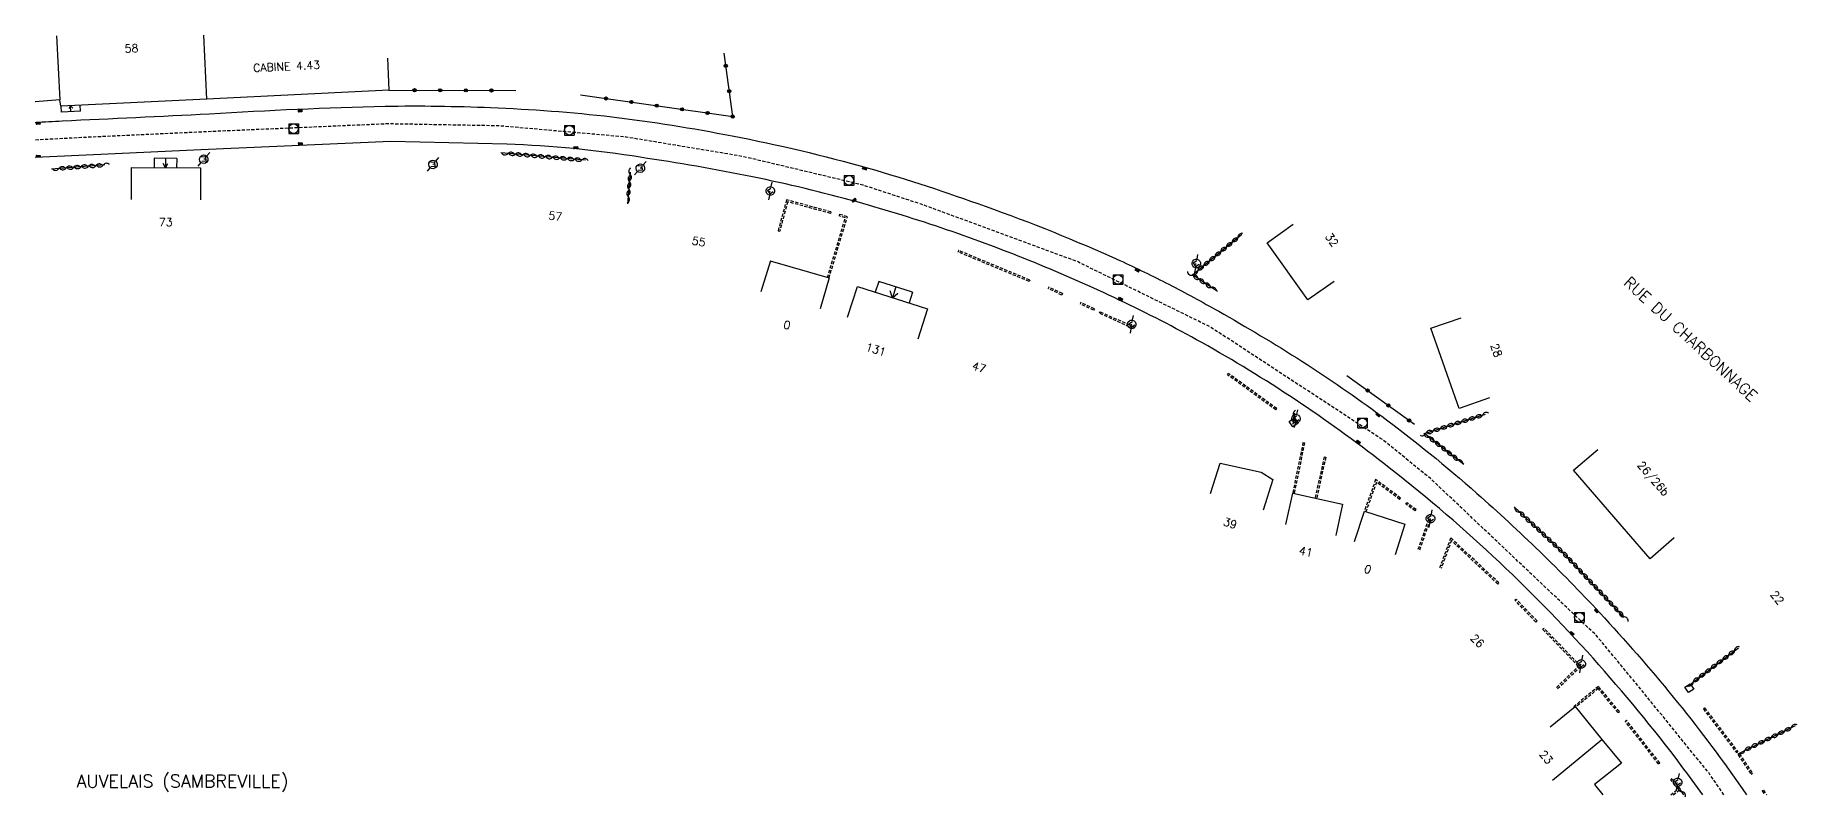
# Model space of a CAD drawing. Header units: millimetres. Extents: x 168000 to 169000, y 125999 to 127001.
# Drawn here: x 168000 to 168275.3, y 125999.5 to 126118.7 of the extents above; entities that cross this region are included whole.
import ezdxf
from ezdxf.enums import TextEntityAlignment as Align

# ---------------------------------------------------------------- set-up
doc = ezdxf.new("R2010")
doc.units = ezdxf.units.MM
doc.linetypes.add('DASHED', pattern=[0.75, 0.5, -0.25])
doc.layers.get('0').update_dxf_attribs({"linetype": 'CONTINUOUS'})
for name, color, linetype in [('W0001', 6, 'DASHED'), ('W0008', 7, 'CONTINUOUS'), ('W0100', 7, 'CONTINUOUS'), ('W0112', 1, 'DASHED'), ('W0310', 3, 'CONTINUOUS'), ('W0322', 7, 'CONTINUOUS'), ('W0400', 7, 'CONTINUOUS'), ('W0420', 7, 'CONTINUOUS'), ('W0471', 7, 'CONTINUOUS'), ('W0980', 7, 'CONTINUOUS'), ('W0984', 7, 'CONTINUOUS'), ('W0989', 7, 'CONTINUOUS'), ('W0991', 7, 'CONTINUOUS'), ('W1102', 7, 'CONTINUOUS')]:
    doc.layers.add(name, color=color, linetype=linetype)
doc.styles.get("Standard").update_dxf_attribs({"font": 'romans.shx', "width": 0.85})

# ---------------------------------------------------------------- blocks, each defined once
blk = doc.blocks.new('t310o')
at = {"color": 0, "linetype": 'Continuous'}
for centre, start, end in [((-0.5, 0.38), 216.8699, 323.1304), ((0.5, -0.37), 36.8699, 143.1303)]:
    blk.add_arc(centre, 0.625, start, end, dxfattribs=at)
blk = doc.blocks.new('t322o')
at = {"color": 0, "linetype": 'Continuous'}
for radius in [0.25, 0.15]:
    blk.add_circle((0, 0), radius, dxfattribs=at)
blk = doc.blocks.new('T471')
for p, q in [((-0.333334, 0.333334), (-0.333334, -0.333334)), ((-0.333334, 0.333334), (0.333334, 0.333334)), ((-0.333334, 0), (0, 0)), ((0.500001, 0.500001), (1.000002, 1.000002)), ((-0.500001, -0.500001), (-1.000002, -1.000002)), ((-0.333334, -0.333334), (0.333334, -0.333334))]:
    blk.add_line(p, q)
blk.add_ellipse((0, 0), major_axis=(0.471405, 0.471405), ratio=1, start_param=5.4977871438, end_param=11.780972451)
blk = doc.blocks.new('t112o')
at = {"color": 0, "linetype": 'Continuous'}
for p, q in [((-0.5, 0.5), (0.5, 0.5)), ((-0.5, -0.5), (-0.5, 0.5)), ((0.5, 0.5), (0.5, -0.5)), ((0.5, -0.5), (-0.5, -0.5))]:
    blk.add_line(p, q, dxfattribs=at)
blk = doc.blocks.new('T400')
for p, q in [((-0.15, 0.3), (0.15, 0.3)), ((-0.15, -0.25), (-0.15, 0.3)), ((-0.15, 0.15), (0.15, 0.15)), ((-0.15, 0), (0.15, 0)), ((0.15, 0.3), (0.15, -0.25)), ((-0.15, -0.15), (0.15, -0.15)), ((-0.15, -0.25), (-0.15, -0.3)), ((-0.15, -0.3), (0.15, -0.3)), ((0.15, -0.3), (0.15, -0.25))]:
    blk.add_line(p, q)
blk = doc.blocks.new('T420')
for p, q in [((0.75, 0.75), (-0.75, 0.75)), ((-0.75, 0.75), (-0.75, -0.75)), ((0.75, 0.75), (0.75, -0.75)), ((0.75, -0.75), (-0.75, -0.75))]:
    blk.add_line(p, q)
blk.add_ellipse((0, 0), major_axis=(-0.53, 0.53), ratio=1, start_param=3.926991, end_param=10.210176)

msp = doc.modelspace()

# ---------------------------------------------------------------- linework, layer by layer
at = {"layer": 'W0001', "flags": 128}
msp.add_lwpolyline([(168263.79, 126000), (168261.48, 126003.37), (168250.47, 126016.92), (168243.87, 126024.89), (168217.94, 126049.43), (168210.52, 126055.45), (168183.55, 126073.1), (168162.77, 126083.31), (168138.38, 126092.28), (168129.28, 126095.26), (168110.46, 126099.74), (168092.3, 126102.76), (168072.4, 126104.51), (168055.1, 126104.82), (168026.54, 126103.57), (168007.22, 126102.67), (168000, 126102.3)], dxfattribs=at)
at = {"layer": 'W0008', "flags": 128}
for points in [[(168000, 126105.06, 0.000311), (168004.22, 126105.3, 0.0009), (168027.22, 126106.4, -0.0093), (168054.65, 126107.59, -0.014), (168071.14, 126107.37, -0.0191), (168090.09, 126105.92, -0.0188), (168108.87, 126102.94, -0.0215), (168130.17, 126097.9, -0.0168), (168148.38, 126091.95, -0.0215), (168169.45, 126083.47, -0.011), (168177.08, 126079.76, -0.0094), (168184.87, 126075.54, -0.0143), (168197.87, 126067.74, -0.0171), (168210.35, 126059.14, -0.0207), (168225.2, 126047.1, -0.0249), (168244.39, 126028.44, -0.0167), (168255.88, 126015.27, -0.0182), (168266.41, 126001.34, -0.001837), (168267.34, 126000, -0.0093)], [(168260.51, 126000, 0.006141), (168257.13, 126004.59, 0.0214), (168243.35, 126021.34, 0.0224), (168227.71, 126037.28, 0.0226), (168210.68, 126051.76, 0.0181), (168196.8, 126061.75, 0.0194), (168182.22, 126070.66, 0.0162), (168169.35, 126077.3, 0.0145), (168156.09, 126083.15, 0.0142), (168142.37, 126088.29, 0.0149), (168128.38, 126092.62, 0.0169), (168112.06, 126096.54, 0.0137), (168094.52, 126099.6, 0.0314), (168073.66, 126101.65), (168055.55, 126102.05), (168025.86, 126100.74), (168010.23, 126100.05), (168000, 126099.56)]]:
    msp.add_lwpolyline(points, format="xyb", dxfattribs=at)
at = {"layer": 'W0100'}
for p, q in [((168004.1, 126106.66), (168004.05, 126107.58)), ((168007.05, 126106.82), (168004.1, 126106.66)), ((168005.53, 126107.65), (168005.25, 126107.22)), ((168005.53, 126107.65), (168005.86, 126107.25)), ((168005.58, 126106.74), (168005.53, 126107.65)), ((168007.05, 126106.82), (168007.01, 126107.72)), ((168018.59, 126099.48), (168018.58, 126097.98)), ((168022.1, 126099.43), (168018.59, 126099.48)), ((168020.34, 126097.97), (168019.98, 126098.63)), ((168020.35, 126099.45), (168020.34, 126097.97)), ((168020.34, 126097.97), (168020.7, 126098.62)), ((168022.1, 126099.43), (168022.09, 126097.96)), ((168131.77, 126080.19), (168131.23, 126078.52)), ((168137.06, 126078.53), (168131.77, 126080.19)), ((168133.9, 126077.67), (168133.57, 126078.75)), ((168134.41, 126079.36), (168133.9, 126077.67)), ((168133.9, 126077.67), (168134.77, 126078.38)), ((168137.06, 126078.53), (168136.52, 126076.84))]:
    msp.add_line(p, q, dxfattribs=at)
at = {"layer": 'W0100', "flags": 128}
for points in [[(168055.02, 126115.08), (168055.26, 126110.09), (168026.82, 126108.68), (168004.02, 126107.58), (168003.83, 126108.59), (168000, 126108.26)], [(168015.01, 126093), (168015.04, 126098), (168025.84, 126097.93), (168025.81, 126092.93)], [(168202.89, 126080.21), (168198.81, 126077.31), (168192.45, 126086.26), (168196.53, 126089.16)], [(168114.87, 126083.41), (168113.33, 126078.58)], [(168114.79, 126083.44), (168124, 126080.75), (168122.6, 126075.95)], [(168126.91, 126074.65), (168128.43, 126079.41), (168139.37, 126075.93), (168137.86, 126071.17)], [(168227.15, 126062.03), (168222.43, 126060.37), (168218.03, 126072.88), (168222.74, 126074.54)], [(168256.04, 126040.16), (168252.26, 126036.89), (168248.58, 126041.14), (168240.3, 126050.7), (168244.08, 126053.97)], [(168183.59, 126047.06), (168185.08, 126051.84), (168191.53, 126050.39), (168193.31, 126049.27), (168191.83, 126044.49)], [(168195.35, 126042.25), (168196.43, 126047.14), (168204.22, 126045.42), (168203.15, 126040.54)], [(168206.09, 126039.59), (168207.64, 126044.34), (168213.97, 126042.27), (168212.42, 126037.52)], [(168236.67, 126010.65), (168240.54, 126013.81), (168244.72, 126008.65), (168247.79, 126004.94), (168243.59, 126001.63), (168244.87, 126000)]]:
    msp.add_lwpolyline(points, dxfattribs=at)
at = {"layer": 'W0112'}
for p, q in [((168117.36, 126092.96), (168116.05, 126088.13)), ((168117.53, 126092.65), (168116.29, 126088.07)), ((168124.3, 126091.07), (168117.36, 126092.96)), ((168124.24, 126090.82), (168117.53, 126092.65)), ((168123.76, 126080.82), (168126.55, 126090.14)), ((168124, 126080.75), (168126.86, 126090.31)), ((168124.3, 126091.07), (168124.24, 126090.82)), ((168125.65, 126090.69), (168125.58, 126090.45)), ((168126.55, 126090.14), (168125.58, 126090.45)), ((168126.86, 126090.31), (168125.65, 126090.69)), ((168116.05, 126088.13), (168116.29, 126088.07)), ((168144.25, 126085.04), (168144.16, 126084.81)), ((168155.26, 126080.2), (168144.16, 126084.81)), ((168155.35, 126080.43), (168144.25, 126085.04)), ((168155.35, 126080.43), (168155.26, 126080.2)), ((168158.35, 126079.31), (168158.25, 126079.08)), ((168160.36, 126078.08), (168158.25, 126079.08)), ((168160.47, 126078.31), (168158.35, 126079.31)), ((168160.47, 126078.31), (168160.36, 126078.08)), ((168163.33, 126076.92), (168163.22, 126076.7)), ((168165.34, 126075.7), (168163.22, 126076.7)), ((168165.45, 126075.92), (168163.33, 126076.92)), ((168165.45, 126075.92), (168165.34, 126075.7)), ((168166.29, 126075.48), (168166.19, 126075.26)), ((168171.57, 126072.82), (168166.19, 126075.26)), ((168171.67, 126073.05), (168166.29, 126075.48)), ((168171.67, 126073.05), (168171.57, 126072.82)), ((168186.26, 126065.62), (168186.4, 126065.82)), ((168193.8, 126060.14), (168186.26, 126065.62)), ((168193.94, 126060.34), (168186.4, 126065.82)), ((168193.8, 126060.14), (168193.94, 126060.34)), ((168198.04, 126055.04), (168196.43, 126047.14)), ((168198.28, 126054.99), (168196.67, 126047.08)), ((168198.04, 126055.04), (168198.28, 126054.99)), ((168201.35, 126052.8), (168199.93, 126046.36)), ((168201.59, 126052.74), (168200.17, 126046.31)), ((168201.35, 126052.8), (168201.59, 126052.74)), ((168209.39, 126049.26), (168207.64, 126044.34)), ((168209.52, 126048.85), (168207.88, 126044.26)), ((168213.28, 126046.37), (168209.39, 126049.26)), ((168213.14, 126046.16), (168209.52, 126048.85)), ((168213.14, 126046.16), (168213.28, 126046.37)), ((168214.12, 126045.43), (168214.27, 126045.63)), ((168215.7, 126044.56), (168214.27, 126045.63)), ((168215.55, 126044.36), (168214.12, 126045.43)), ((168215.55, 126044.36), (168215.7, 126044.56)), ((168217.66, 126043.03), (168216, 126038.32)), ((168217.9, 126042.95), (168216.23, 126038.24)), ((168217.66, 126043.03), (168217.9, 126042.95)), ((168221.12, 126040.15), (168219.38, 126035.46)), ((168228.64, 126033.11), (168221.12, 126040.15)), ((168221.23, 126039.71), (168219.61, 126035.37)), ((168228.47, 126032.93), (168221.23, 126039.71)), ((168228.47, 126032.93), (168228.64, 126033.11)), ((168231.15, 126030.4), (168231.33, 126030.57)), ((168234.42, 126027), (168231.15, 126030.4)), ((168234.6, 126027.17), (168231.33, 126030.57)), ((168234.42, 126027), (168234.6, 126027.17)), ((168235.5, 126025.85), (168235.68, 126026.02)), ((168241.06, 126020.08), (168235.5, 126025.85)), ((168241.42, 126020.07), (168235.68, 126026.02)), ((168237.64, 126016.78), (168241.06, 126020.08)), ((168237.82, 126016.6), (168241.42, 126020.07)), ((168244.19, 126016.95), (168240.34, 126013.77)), ((168244.16, 126016.6), (168240.64, 126013.69)), ((168247.26, 126012.85), (168244.16, 126016.6)), ((168247.46, 126013.01), (168244.19, 126016.95)), ((168240.34, 126013.77), (168240.4, 126013.7)), ((168247.26, 126012.85), (168247.46, 126013.01)), ((168260.58, 126013.42), (168260.78, 126013.57)), ((168260.58, 126013.42), (168265.77, 126006.59)), ((168260.78, 126013.57), (168265.97, 126006.74)), ((168248.38, 126011.48), (168248.58, 126011.64)), ((168253.58, 126004.84), (168248.38, 126011.48)), ((168253.77, 126004.99), (168248.58, 126011.64)), ((168253.58, 126004.84), (168253.77, 126004.99)), ((168265.77, 126006.59), (168265.97, 126006.74)), ((168266, 126006.24), (168266.21, 126006.38)), ((168266, 126006.24), (168268.05, 126003.23)), ((168266.21, 126006.38), (168268.26, 126003.37)), ((168255.48, 126002.4), (168255.68, 126002.55)), ((168256.65, 126000.93), (168255.48, 126002.4)), ((168257, 126000.89), (168255.68, 126002.55)), ((168268.05, 126003.23), (168268.26, 126003.37)), ((168255.48, 126000), (168256.65, 126000.93)), ((168255.88, 126000), (168257, 126000.89)), ((168269.75, 126000.6), (168269.96, 126000.74)), ((168269.75, 126000.6), (168270.16, 126000)), ((168269.96, 126000.74), (168270.46, 126000))]:
    msp.add_line(p, q, dxfattribs=at)
at = {"layer": 'W0310'}
for p, q in [((168010.86, 126098.4), (168002.54, 126097.76)), ((168085.97, 126099.14), (168072.71, 126100.29)), ((168092.95, 126097.3), (168092.52, 126092.32)), ((168196.53, 126057.91), (168196.79, 126059.61)), ((168258.1, 126016.93), (168266.06, 126022.98)), ((168266.02, 126006.43), (168275, 126010.82))]:
    msp.add_line(p, q, dxfattribs=at)
at = {"layer": 'W0310', "flags": 128}
for points in [[(168184.66, 126078.64), (168180.78, 126081.22), (168188.5, 126087.58)], [(168223.17, 126051.61), (168217.03, 126056.43), (168226.56, 126059.46)], [(168231.03, 126044.97), (168238.73, 126037.77), (168248.17, 126027.76)], [(168257.55, 126000), (168256.98, 126000.86)]]:
    msp.add_lwpolyline(points, dxfattribs=at)
at = {"layer": 'W0322'}
for p, q in [((168055.26, 126110.09), (168075.09, 126110.04)), ((168204.9, 126065.52), (168215.45, 126057.89))]:
    msp.add_line(p, q, dxfattribs=at)
at = {"layer": 'W0322', "flags": 128}
msp.add_lwpolyline([(168085.2, 126109.36), (168108.95, 126105.96), (168107.6, 126115.87)], dxfattribs=at)
at = {"layer": 'W1102'}
for p, q in [((168003.34, 126118.58), (168003.83, 126108.59)), ((168026.82, 126108.68), (168026.33, 126118.67)), ((168237.01, 126002.28), (168244.72, 126008.65))]:
    msp.add_line(p, q, dxfattribs=at)

# ---------------------------------------------------------------- block references
at = {"layer": 'W0112', "rotation": 33.85909999998363}
for p in [(168196.59, 126058.18), (168258.39, 126016.66)]:
    msp.add_blockref('t112o', p, dxfattribs=at)
at = {"layer": 'W0310'}
for p, rotation in [((168003.69, 126097.85), 184.3732052543311), ((168004.84, 126097.94), 184.3732052543311), ((168006, 126098.03), 184.3732052543311), ((168007.15, 126098.12), 184.3732052543311), ((168008.3, 126098.2), 184.3732052543311), ((168009.45, 126098.29), 184.3732052543311), ((168010.6, 126098.38), 184.3732052543311), ((168073.86, 126100.19), 175.0511798297719), ((168075.01, 126100.09), 175.0511798297719), ((168076.16, 126099.99), 175.0511798297719), ((168077.32, 126099.89), 175.0511798297719), ((168078.47, 126099.79), 175.0511798297719), ((168079.62, 126099.69), 175.0511798297719), ((168080.77, 126099.59), 175.0511798297719), ((168081.92, 126099.49), 175.0511798297719), ((168083.07, 126099.39), 175.0511798297719), ((168084.22, 126099.29), 175.0511798297719), ((168085.37, 126099.19), 175.0511798297719), ((168092.92, 126096.92), 265.0515525806054), ((168092.72, 126094.62), 265.0515525806054), ((168092.82, 126095.77), 265.0515525806054), ((168092.62, 126093.47), 265.0515525806054), ((168186.99, 126086.34), 39.46811507268465), ((168187.88, 126087.07), 39.46811507268465), ((168183.42, 126083.4), 39.46811507268465), ((168184.32, 126084.13), 39.46811507268465), ((168185.21, 126084.87), 39.46811507268465), ((168186.1, 126085.6), 39.46811507268465), ((168180.81, 126081.2), 146.410553009639), ((168181.64, 126081.93), 39.46811507268465), ((168182.53, 126082.66), 39.46811507268465), ((168181.77, 126080.56), 146.410553009639), ((168182.74, 126079.92), 146.410553009639), ((168183.7, 126079.28), 146.410553009639), ((168196.7, 126059.05), 81.33846096932842), ((168224.99, 126058.97), 17.66126726565291), ((168226.1, 126059.32), 17.66126726565291), ((168217.29, 126056.51), 17.66126726565291), ((168217.72, 126055.89), 141.8480886683618), ((168218.39, 126056.86), 17.66126726565291), ((168219.49, 126057.21), 17.66126726565291), ((168220.59, 126057.57), 17.66126726565291), ((168221.69, 126057.92), 17.66126726565291), ((168222.79, 126058.27), 17.66126726565291), ((168223.89, 126058.62), 17.66126726565291), ((168218.63, 126055.17), 141.8480886683618), ((168219.54, 126054.46), 141.8480886683618), ((168220.45, 126053.75), 141.8480886683618), ((168221.35, 126053.03), 141.8480886683618), ((168222.26, 126052.32), 141.8480886683618), ((168231.88, 126044.18), 316.9111108984326), ((168232.72, 126043.39), 316.9111108984326), ((168233.56, 126042.6), 316.9111108984326), ((168234.41, 126041.81), 316.9111108984326), ((168235.25, 126041.03), 316.9111108984326), ((168236.09, 126040.24), 316.9111108984326), ((168236.94, 126039.45), 316.9111108984326), ((168237.78, 126038.66), 316.9111108984326), ((168238.63, 126037.87), 316.9111108984326), ((168239.42, 126037.04), 313.3024927345371), ((168240.22, 126036.2), 313.3024927345371), ((168241.01, 126035.35), 313.3024927345371), ((168241.8, 126034.51), 313.3024927345371), ((168242.59, 126033.67), 313.3024927345371), ((168243.38, 126032.83), 313.3024927345371), ((168244.18, 126031.99), 313.3024927345371), ((168244.97, 126031.15), 313.3024927345371), ((168245.76, 126030.31), 313.3024927345371), ((168246.55, 126029.47), 313.3024927345371), ((168247.35, 126028.63), 313.3024927345371), ((168248.14, 126027.79), 313.3024927345371), ((168262.7, 126020.42), 37.22043726427732), ((168263.62, 126021.12), 37.22043726427732), ((168264.54, 126021.82), 37.22043726427732), ((168265.46, 126022.52), 37.22043726427732), ((168259.02, 126017.63), 37.22043726427732), ((168259.94, 126018.33), 37.22043726427732), ((168260.86, 126019.03), 37.22043726427732), ((168261.78, 126019.73), 37.22043726427732), ((168272.25, 126009.47), 26.04053548473853), ((168273.28, 126009.98), 26.04053548473853), ((168274.32, 126010.49), 26.04053548473853), ((168267.06, 126006.94), 26.04053548473853), ((168268.09, 126007.45), 26.04053548473853), ((168269.13, 126007.95), 26.04053548473853), ((168270.17, 126008.46), 26.04053548473853), ((168271.21, 126008.97), 26.04053548473853), ((168257.21, 126000.52), 123.7032904055438)]:
    msp.add_blockref('t310o', p, dxfattribs=dict(at, rotation=rotation))
at = {"layer": 'W0322'}
for p, rotation in [((168107.87, 126113.89), 97.7961831972014), ((168059.26, 126110.08), 359.8731322198076), ((168063.26, 126110.07), 359.8731322198076), ((168067.26, 126110.06), 359.8731322198076), ((168071.26, 126110.05), 359.8731322198076), ((168089.16, 126108.79), 351.8466982545587), ((168108.41, 126109.93), 97.7961831972014), ((168093.12, 126108.23), 351.8466982545587), ((168097.08, 126107.66), 351.8466982545587), ((168101.04, 126107.09), 351.8466982545587), ((168105, 126106.53), 351.8466982545587), ((168108.95, 126105.96), 97.7961831972014), ((168208.14, 126063.17), 324.1318776034839), ((168211.38, 126060.83), 324.1318776034839), ((168214.62, 126058.49), 324.1318776034839)]:
    msp.add_blockref('t322o', p, dxfattribs=dict(at, rotation=rotation))
at = {"layer": 'W0400'}
for p, rotation in [((168041.36, 126106.85), 273.8352999999998), ((168000.45, 126104.93), 273.8352999999998), ((168041.39, 126101.71), 273.8352999999998), ((168084.44, 126101.11), 273.8352999999998), ((168000.46, 126099.73), 273.8352999999998), ((168129.58, 126097.84), 71.1914803857214), ((168127.93, 126092.9), 123.8590999999935), ((168172.16, 126081.98), 61.82373311247471), ((168169.55, 126077.46), 61.66211318909318), ((168209.75, 126059.38), 49.21943484668847), ((168206.69, 126055.13), 52.49278715181253), ((168243.88, 126028.76), 44.95972974410823), ((168240.06, 126025.2), 224.6593306014122)]:
    msp.add_blockref('T400', p, dxfattribs=dict(at, rotation=rotation))
at = {"layer": 'W0420', "rotation": 90}
for p in [(168040.35, 126104.07), (168083.44, 126103.83), (168127.1, 126095.99), (168169.13, 126080.51), (168207.32, 126058.1), (168241.2, 126027.75)]:
    msp.add_blockref('T420', p, dxfattribs=at)
at = {"layer": 'W0471'}
for p, rotation in [((168026.32, 126099.3), 183.8352999999992), ((168062.13, 126098.48), 183.8352999999992), ((168094.52, 126097.9), 183.8352999999992), ((168114.83, 126094.33), 33.85910000000406), ((168181.36, 126083.01), 33.85910000000406), ((168171.29, 126073.51), 33.85910000000406), ((168196.95, 126058.75), 33.85910000000406), ((168217.96, 126043.16), 33.85910000000406), ((168241.5, 126020.43), 33.85910000000406), ((168256.56, 126001.95), 33.85910000000406)]:
    msp.add_blockref('T471', p, dxfattribs=dict(at, rotation=rotation))

# ---------------------------------------------------------------- texts
at = {"layer": 'W0980'}
msp.add_text('AUVELAIS (SAMBREVILLE)', height=2, dxfattribs=at).set_placement((168023, 126002), align=Align.MIDDLE)
at = {"layer": 'W0984'}
msp.add_text('CABINE 4.43', height=1.25, rotation=2.766, dxfattribs=at).set_placement((168039.26, 126113.81), align=Align.MIDDLE)
at = {"layer": 'W0989'}
msp.add_text('RUE DU CHARBONNAGE', height=1.75, rotation=317.2147, dxfattribs=at).set_placement((168258.59, 126071.22), align=Align.MIDDLE)
at = {"layer": 'W0991'}
for s, rotation, p in [('58', 2.766, (168015.03, 126116.62)), ('73', 359.6169, (168020.39, 126089.47)), ('57', 352.9255, (168081.24, 126090.41)), ('55', 350.2084, (168103.66, 126086.44)), ('32', 305.3781, (168202.56, 126086.71)), ('0', 348.8354, (168117.44, 126073.4)), ('131', 342.3536, (168131.32, 126069.57)), ('28', 289.3833, (168228.25, 126069.44)), ('47', 343.195, (168147.44, 126066.79)), ('26/26b', 310.8982, (168252.7, 126049.36)), ('39', 342.6852, (168186.67, 126042.44)), ('41', 347.5874, (168198.5, 126037.98)), ('0', 341.88, (168208.16, 126035.23)), ('22', 307.8257, (168272.14, 126030.81)), ('26', 315.2468, (168225.29, 126024.06)), ('23', 308.989, (168236.02, 126005.89))]:
    msp.add_text(s, height=1.25, rotation=rotation, dxfattribs=at).set_placement(p, align=Align.MIDDLE)

doc.saveas('drawing.dxf')
